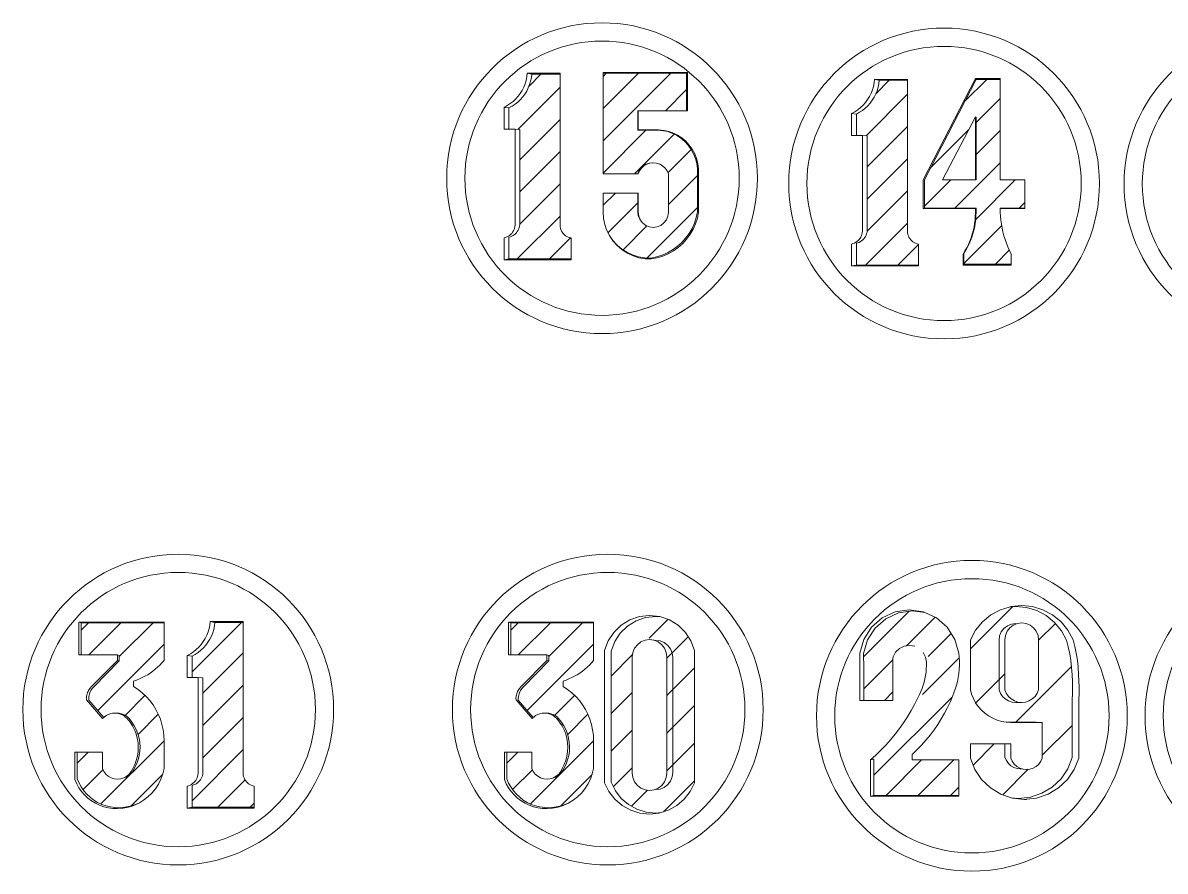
# Model space of a CAD drawing. Header units: inches. Extents: x 9 to 4094, y 4 to 1401.
# Drawn here: x 2859.9 to 2917.7, y 1356.7 to 1399.6 of the extents above; entities that cross this region are included whole.
import ezdxf

# ---------------------------------------------------------------- set-up
doc = ezdxf.new("R2010")
doc.units = ezdxf.units.IN
doc.header["$MEASUREMENT"] = 0
pattern_1 = [(45, (2389.0912, 1938.073), (-0.8148213, 0.8148213), [])]

msp = doc.modelspace()

# ---------------------------------------------------------------- hatches: boundary and pattern name
at = {"lineweight": 20}
h = msp.add_hatch(dxfattribs=at)
h.set_pattern_fill('ANSI31', color=256, scale=9.218651)
h.set_pattern_definition(pattern_1)
h.paths.add_polyline_path([(2887.493, 1388.77), (2887.423, 1388.803), (2887.358, 1388.844), (2887.298, 1388.893), (2887.244, 1388.948), (2887.197, 1389.009), (2887.158, 1389.075), (2887.127, 1389.146), (2887.104, 1389.22), (2887.09, 1389.295), (2887.086, 1389.372), (2887.086, 1397.013), (2885.652, 1397.013), (2885.631, 1396.834), (2885.594, 1396.658), (2885.543, 1396.486), (2885.476, 1396.319), (2885.396, 1396.158), (2885.301, 1396.005), (2885.194, 1395.861), (2885.075, 1395.727), (2884.944, 1395.603), (2884.803, 1395.491), (2884.653, 1395.392), (2884.495, 1395.306), (2884.495, 1394.224), (2884.808, 1394.224), (2885.045, 1394.207), (2885.045, 1389.403), (2885.035, 1389.328), (2885.017, 1389.256), (2884.992, 1389.185), (2884.96, 1389.118), (2884.92, 1389.054), (2884.874, 1388.995), (2884.822, 1388.941), (2884.765, 1388.892), (2884.703, 1388.85), (2884.637, 1388.815), (2884.567, 1388.787), (2884.495, 1388.767), (2884.495, 1387.667), (2887.641, 1387.667), (2887.641, 1388.73), (2887.566, 1388.746)])
h = msp.add_hatch(dxfattribs=at)
h.set_pattern_fill('ANSI31', color=256, scale=9.218651)
h.set_pattern_definition(pattern_1)
h.paths.add_polyline_path([(2893.562, 1393.421), (2893.387, 1393.612), (2893.19, 1393.779), (2892.973, 1393.921), (2892.741, 1394.035), (2892.539, 1394.105), (2892.304, 1394.155), (2892.026, 1394.174), (2891.006, 1394.174), (2891.006, 1395.162), (2893.479, 1395.162), (2893.479, 1397.06), (2889.262, 1397.06), (2889.262, 1391.975), (2891.006, 1391.975), (2891.073, 1392.127), (2891.171, 1392.261), (2891.294, 1392.373), (2891.438, 1392.456), (2891.596, 1392.507), (2891.779, 1392.526), (2891.963, 1392.507), (2892.122, 1392.455), (2892.268, 1392.371), (2892.392, 1392.259), (2892.491, 1392.123), (2892.559, 1391.97), (2892.559, 1390.026), (2892.533, 1389.829), (2892.457, 1389.645), (2892.335, 1389.487), (2892.177, 1389.365), (2891.993, 1389.289), (2891.796, 1389.263), (2891.598, 1389.289), (2891.414, 1389.365), (2891.241, 1389.498), (2891.107, 1389.673), (2891.031, 1389.855), (2891.006, 1390.051), (2891.006, 1390.998), (2889.262, 1390.998), (2889.262, 1390.026), (2889.283, 1389.712), (2889.346, 1389.404), (2889.438, 1389.139), (2889.579, 1388.861), (2889.755, 1388.604), (2889.964, 1388.372), (2890.202, 1388.17), (2890.465, 1388.002), (2890.747, 1387.871), (2891.045, 1387.778), (2891.352, 1387.725), (2891.664, 1387.714), (2891.955, 1387.772), (2892.239, 1387.859), (2892.511, 1387.977), (2892.77, 1388.122), (2893.011, 1388.295), (2893.233, 1388.492), (2893.433, 1388.711), (2893.608, 1388.95), (2893.757, 1389.207), (2893.877, 1389.478), (2893.968, 1389.76), (2894.029, 1390.051), (2894.029, 1391.975), (2894.028, 1392.234), (2893.995, 1392.491), (2893.931, 1392.742), (2893.837, 1392.983), (2893.713, 1393.21)])
h = msp.add_hatch(dxfattribs=at)
h.set_pattern_fill('ANSI31', color=256, scale=9.218651)
h.set_pattern_definition(pattern_1)
h.paths.add_polyline_path([(2905.061, 1388.461), (2904.991, 1388.494), (2904.926, 1388.535), (2904.866, 1388.584), (2904.812, 1388.639), (2904.765, 1388.7), (2904.726, 1388.767), (2904.695, 1388.837), (2904.672, 1388.911), (2904.659, 1388.987), (2904.654, 1389.064), (2904.654, 1396.704), (2903.22, 1396.704), (2903.199, 1396.525), (2903.163, 1396.349), (2903.111, 1396.177), (2903.045, 1396.01), (2902.964, 1395.849), (2902.87, 1395.696), (2902.762, 1395.552), (2902.643, 1395.418), (2902.512, 1395.294), (2902.372, 1395.182), (2902.222, 1395.083), (2902.064, 1394.997), (2902.064, 1393.915), (2902.376, 1393.915), (2902.613, 1393.898), (2902.613, 1389.094), (2902.604, 1389.02), (2902.586, 1388.947), (2902.561, 1388.876), (2902.528, 1388.809), (2902.489, 1388.745), (2902.443, 1388.686), (2902.391, 1388.632), (2902.333, 1388.584), (2902.271, 1388.542), (2902.205, 1388.506), (2902.136, 1388.478), (2902.064, 1388.458), (2902.064, 1387.358), (2905.209, 1387.358), (2905.209, 1388.421), (2905.134, 1388.437)])
h = msp.add_hatch(dxfattribs=at)
h.set_pattern_fill('ANSI31', color=256, scale=9.218651)
h.set_pattern_definition([(45, (2389.0912, 1938.073), (-0.8148213, 0.8148213), [])])
h.paths.add_polyline_path([(2909.334, 1396.751), (2908.118, 1396.751), (2905.507, 1391.666), (2905.507, 1390.24), (2908.118, 1390.24), (2908.118, 1390.026), (2908.114, 1389.844), (2908.101, 1389.662), (2908.079, 1389.48), (2908.048, 1389.3), (2908.009, 1389.122), (2907.961, 1388.945), (2907.904, 1388.772), (2907.84, 1388.601), (2907.766, 1388.434), (2907.685, 1388.27), (2907.596, 1388.11), (2907.499, 1387.955), (2907.499, 1387.406), (2909.889, 1387.406), (2909.889, 1387.913), (2909.803, 1388.093), (2909.723, 1388.276), (2909.65, 1388.462), (2909.585, 1388.65), (2909.527, 1388.841), (2909.477, 1389.034), (2909.434, 1389.229), (2909.399, 1389.425), (2909.371, 1389.623), (2909.351, 1389.822), (2909.339, 1390.021), (2909.334, 1390.24), (2910.583, 1390.24), (2910.583, 1391.661), (2909.334, 1391.661)])
h.paths.add_polyline_path([(2908.085, 1394.853), (2908.118, 1394.827), (2908.118, 1391.666), (2908.085, 1391.661), (2906.42, 1391.661)], flags=16)
h = msp.add_hatch(dxfattribs=at)
h.set_pattern_fill('ANSI31', color=256, scale=9.218651)
h.set_pattern_definition([(45, (2267.0223, 1938.073), (-0.8148213, 0.8148213), [])])
h.paths.add_polyline_path([(2907.247, 1362.329), (2904.89, 1362.329), (2904.89, 1362.607), (2905.13, 1362.836), (2905.361, 1363.075), (2905.582, 1363.324), (2905.793, 1363.582), (2905.992, 1363.848), (2906.181, 1364.121), (2906.358, 1364.403), (2906.524, 1364.691), (2906.677, 1364.986), (2906.818, 1365.287), (2906.947, 1365.594), (2906.99, 1365.714), (2907.063, 1365.906), (2907.126, 1366.102), (2907.178, 1366.3), (2907.22, 1366.501), (2907.251, 1366.705), (2907.272, 1366.909), (2907.282, 1367.114), (2907.281, 1367.32), (2907.269, 1367.525), (2907.247, 1367.729), (2907.049, 1368.425), (2906.662, 1369.036), (2906.117, 1369.512), (2905.526, 1369.783), (2904.908, 1369.873), (2904.2, 1369.77), (2903.549, 1369.471), (2903.01, 1369), (2902.626, 1368.395), (2902.43, 1367.706), (2902.437, 1366.99), (2902.437, 1365.342), (2903.912, 1365.342), (2903.912, 1367.508), (2904.051, 1367.769), (2904.242, 1367.955), (2904.481, 1368.074), (2904.744, 1368.115), (2904.908, 1368.088), (2905.008, 1368.074), (2905.012, 1368.072), (2905.17, 1368.048), (2905.406, 1367.93), (2905.595, 1367.745), (2905.719, 1367.512), (2905.766, 1367.252), (2905.767, 1367.085), (2905.759, 1366.918), (2905.743, 1366.751), (2905.719, 1366.586), (2905.687, 1366.421), (2905.647, 1366.259), (2905.599, 1366.099), (2905.544, 1365.941), (2905.481, 1365.786), (2905.41, 1365.634), (2905.332, 1365.461), (2905.171, 1365.141), (2904.998, 1364.828), (2904.814, 1364.521), (2904.618, 1364.222), (2904.412, 1363.93), (2904.194, 1363.646), (2903.966, 1363.37), (2903.728, 1363.103), (2903.48, 1362.845), (2903.223, 1362.597), (2902.956, 1362.359), (2902.956, 1360.535), (2907.247, 1360.535)])
h = msp.add_hatch(dxfattribs=at)
h.set_pattern_fill('ANSI31', color=256, scale=17)
h.set_pattern_definition([(45, (1956.223, 2252.5157), (-1.502602, 1.502602), [])])
h.paths.add_polyline_path([(2912.979, 1365.235), (2912.986, 1365.364), (2912.995, 1365.681), (2912.997, 1365.999), (2912.991, 1366.316), (2912.977, 1366.633), (2912.951, 1367.005), (2912.911, 1367.352), (2912.855, 1367.698), (2912.784, 1368.04), (2912.697, 1368.378), (2912.439, 1368.859), (2912.093, 1369.279), (2911.671, 1369.625), (2911.19, 1369.881), (2910.668, 1370.039), (2910.125, 1370.093), (2909.799, 1370.061), (2909.353, 1369.926), (2908.867, 1369.667), (2908.441, 1369.318), (2908.092, 1368.893), (2907.831, 1368.408), (2907.831, 1365.876), (2907.894, 1365.647), (2907.982, 1365.428), (2908.095, 1365.219), (2908.231, 1365.025), (2908.387, 1364.847), (2908.563, 1364.689), (2908.755, 1364.55), (2908.962, 1364.435), (2909.18, 1364.344), (2909.408, 1364.278), (2909.641, 1364.238), (2909.679, 1364.235), (2911.152, 1364.235), (2911.464, 1364.224), (2911.464, 1362.421), (2911.394, 1362.261), (2911.291, 1362.12), (2911.161, 1362.003), (2911.01, 1361.916), (2910.844, 1361.862), (2910.671, 1361.844), (2910.497, 1361.862), (2910.194, 1361.896), (2910.03, 1361.95), (2909.88, 1362.036), (2909.752, 1362.152), (2909.65, 1362.292), (2909.58, 1362.45), (2909.58, 1363.142), (2907.831, 1363.142), (2907.831, 1362.421), (2908.057, 1361.848), (2908.401, 1361.336), (2908.847, 1360.912), (2909.374, 1360.593), (2909.888, 1360.419), (2910.266, 1360.378), (2910.873, 1360.444), (2911.451, 1360.64), (2911.973, 1360.955), (2912.415, 1361.376), (2912.755, 1361.882), (2912.979, 1362.45)])
h.paths.add_polyline_path([(2911.1, 1365.543), (2910.961, 1365.412), (2910.798, 1365.315), (2910.617, 1365.254), (2910.428, 1365.234), (2910.238, 1365.254), (2910.058, 1365.315), (2909.894, 1365.412), (2909.755, 1365.543), (2909.648, 1365.699), (2909.576, 1365.876), (2909.576, 1368.408), (2909.605, 1368.628), (2909.69, 1368.834), (2909.825, 1369.01), (2910.002, 1369.146), (2910.207, 1369.231), (2910.428, 1369.26), (2910.648, 1369.231), (2910.854, 1369.146), (2911.03, 1369.01), (2911.166, 1368.834), (2911.251, 1368.628), (2911.28, 1368.408), (2911.28, 1365.876), (2911.208, 1365.699)], flags=16)
h = msp.add_hatch(dxfattribs=at)
h.set_pattern_fill('ANSI31', color=256, scale=9.218651)
h.set_pattern_definition([(45, (2327.5989, 1910.812), (-0.8148213, 0.8148213), [])])
h.paths.add_polyline_path([(2867.053, 1369.257), (2862.868, 1369.257), (2862.868, 1367.636), (2864.693, 1367.636), (2864.792, 1367.608), (2864.792, 1367.333), (2863.501, 1366.03), (2863.421, 1365.936), (2863.386, 1365.886), (2863.354, 1365.833), (2863.326, 1365.778), (2863.302, 1365.721), (2863.282, 1365.663), (2863.266, 1365.603), (2863.255, 1365.543), (2863.244, 1365.42), (2863.245, 1365.359), (2864.004, 1364.474), (2864.028, 1364.498), (2864.123, 1364.567), (2864.227, 1364.622), (2864.337, 1364.662), (2864.452, 1364.686), (2864.569, 1364.694), (2864.669, 1364.695), (2864.785, 1364.687), (2864.898, 1364.663), (2865.007, 1364.623), (2865.11, 1364.569), (2865.204, 1364.5), (2865.287, 1364.42), (2865.428, 1364.246), (2865.551, 1364.059), (2865.653, 1363.86), (2865.733, 1363.651), (2865.792, 1363.435), (2865.828, 1363.214), (2865.84, 1362.991), (2865.829, 1362.768), (2865.795, 1362.547), (2865.739, 1362.33), (2865.659, 1362.121), (2865.559, 1361.921), (2865.488, 1361.773), (2865.388, 1361.643), (2865.263, 1361.535), (2865.12, 1361.455), (2865.024, 1361.423), (2864.866, 1361.373), (2864.701, 1361.356), (2864.536, 1361.373), (2864.377, 1361.423), (2864.233, 1361.504), (2864.107, 1361.612), (2864.006, 1361.744), (2863.934, 1361.893), (2863.934, 1362.726), (2862.666, 1362.726), (2862.666, 1361.371), (2862.757, 1361.16), (2862.868, 1360.959), (2863, 1360.771), (2863.15, 1360.598), (2863.318, 1360.44), (2863.5, 1360.301), (2863.696, 1360.181), (2863.903, 1360.082), (2864.12, 1360.005), (2864.343, 1359.951), (2864.57, 1359.919), (2864.8, 1359.912), (2865.076, 1359.935), (2865.348, 1359.989), (2865.613, 1360.074), (2865.808, 1360.162), (2866.017, 1360.288), (2866.239, 1360.459), (2866.441, 1360.653), (2866.619, 1360.87), (2866.771, 1361.105), (2866.895, 1361.357), (2866.989, 1361.621), (2867.053, 1361.893), (2867.053, 1363.312), (2867.041, 1363.584), (2867.006, 1363.855), (2866.948, 1364.122), (2866.867, 1364.383), (2866.765, 1364.636), (2866.641, 1364.88), (2866.497, 1365.111), (2866.333, 1365.33), (2866.151, 1365.534), (2865.953, 1365.722), (2865.739, 1365.892), (2865.511, 1366.043), (2865.511, 1366.32), (2865.661, 1366.37), (2865.807, 1366.427), (2865.951, 1366.491), (2866.091, 1366.562), (2866.227, 1366.64), (2866.36, 1366.724), (2866.488, 1366.815), (2866.611, 1366.913), (2866.73, 1367.016), (2866.843, 1367.125), (2866.951, 1367.239), (2867.053, 1367.359)])
h = msp.add_hatch(dxfattribs=at)
h.set_pattern_fill('ANSI31', color=256, scale=9.218651)
h.set_pattern_definition([(45, (2338.6437, 1910.8884), (-0.8148213, 0.8148213), [])])
h.paths.add_polyline_path([(2871.466, 1361.044), (2871.397, 1361.077), (2871.331, 1361.118), (2871.271, 1361.166), (2871.218, 1361.221), (2871.171, 1361.283), (2871.131, 1361.349), (2871.1, 1361.42), (2871.078, 1361.493), (2871.064, 1361.569), (2871.06, 1361.646), (2871.06, 1369.286), (2869.626, 1369.286), (2869.605, 1369.108), (2869.568, 1368.932), (2869.516, 1368.76), (2869.45, 1368.593), (2869.369, 1368.432), (2869.275, 1368.279), (2869.168, 1368.135), (2869.048, 1368), (2868.918, 1367.877), (2868.777, 1367.765), (2868.627, 1367.666), (2868.469, 1367.58), (2868.469, 1366.497), (2868.781, 1366.497), (2869.019, 1366.48), (2869.019, 1361.676), (2869.009, 1361.602), (2868.991, 1361.529), (2868.966, 1361.459), (2868.933, 1361.391), (2868.894, 1361.328), (2868.848, 1361.268), (2868.796, 1361.214), (2868.739, 1361.166), (2868.677, 1361.124), (2868.611, 1361.089), (2868.541, 1361.061), (2868.469, 1361.04), (2868.469, 1359.941), (2871.615, 1359.941), (2871.615, 1361.004), (2871.539, 1361.019)])
h = msp.add_hatch(dxfattribs=at)
h.set_pattern_fill('ANSI31', color=256, scale=9.218651)
h.set_pattern_definition([(45, (2349.3217, 1910.812), (-0.8148213, 0.8148213), [])])
h.paths.add_polyline_path([(2888.776, 1369.257), (2884.591, 1369.257), (2884.591, 1367.636), (2886.416, 1367.636), (2886.515, 1367.608), (2886.515, 1367.333), (2885.224, 1366.03), (2885.144, 1365.936), (2885.109, 1365.886), (2885.077, 1365.833), (2885.049, 1365.778), (2885.025, 1365.721), (2885.005, 1365.663), (2884.989, 1365.603), (2884.978, 1365.543), (2884.967, 1365.42), (2884.968, 1365.359), (2885.726, 1364.474), (2885.751, 1364.498), (2885.846, 1364.567), (2885.95, 1364.622), (2886.06, 1364.662), (2886.174, 1364.686), (2886.291, 1364.694), (2886.392, 1364.695), (2886.507, 1364.687), (2886.621, 1364.663), (2886.73, 1364.623), (2886.833, 1364.569), (2886.927, 1364.5), (2887.01, 1364.42), (2887.151, 1364.246), (2887.273, 1364.059), (2887.375, 1363.86), (2887.456, 1363.651), (2887.515, 1363.435), (2887.55, 1363.214), (2887.563, 1362.991), (2887.552, 1362.768), (2887.518, 1362.547), (2887.461, 1362.33), (2887.382, 1362.121), (2887.282, 1361.921), (2887.21, 1361.773), (2887.111, 1361.643), (2886.986, 1361.535), (2886.843, 1361.455), (2886.747, 1361.423), (2886.589, 1361.373), (2886.424, 1361.356), (2886.259, 1361.373), (2886.1, 1361.423), (2885.955, 1361.504), (2885.83, 1361.612), (2885.729, 1361.744), (2885.657, 1361.893), (2885.657, 1362.726), (2884.389, 1362.726), (2884.389, 1361.371), (2884.479, 1361.16), (2884.591, 1360.959), (2884.723, 1360.771), (2884.873, 1360.598), (2885.04, 1360.44), (2885.223, 1360.301), (2885.419, 1360.181), (2885.626, 1360.082), (2885.842, 1360.005), (2886.066, 1359.951), (2886.293, 1359.919), (2886.523, 1359.912), (2886.799, 1359.935), (2887.071, 1359.989), (2887.335, 1360.074), (2887.53, 1360.162), (2887.74, 1360.288), (2887.962, 1360.459), (2888.164, 1360.653), (2888.341, 1360.87), (2888.493, 1361.105), (2888.617, 1361.357), (2888.712, 1361.621), (2888.776, 1361.893), (2888.776, 1363.312), (2888.764, 1363.584), (2888.729, 1363.855), (2888.671, 1364.122), (2888.59, 1364.383), (2888.488, 1364.636), (2888.364, 1364.88), (2888.219, 1365.111), (2888.056, 1365.33), (2887.874, 1365.534), (2887.676, 1365.722), (2887.462, 1365.892), (2887.234, 1366.043), (2887.234, 1366.32), (2887.383, 1366.37), (2887.53, 1366.427), (2887.673, 1366.491), (2887.814, 1366.562), (2887.95, 1366.64), (2888.083, 1366.724), (2888.211, 1366.815), (2888.334, 1366.913), (2888.453, 1367.016), (2888.566, 1367.125), (2888.674, 1367.239), (2888.776, 1367.359)])
h = msp.add_hatch(dxfattribs=at)
h.set_pattern_fill('ANSI31', color=256, scale=10.758676)
h.set_pattern_definition([(45, (2097.6558, 2031.4016), (-0.9509416, 0.9509416), [])])
h.paths.add_polyline_path([(2889.667, 1367.834), (2889.667, 1361.204), (2889.882, 1360.768), (2890.179, 1360.385), (2890.548, 1360.069), (2890.972, 1359.834), (2891.435, 1359.689), (2891.918, 1359.64), (2892.184, 1359.667), (2892.562, 1359.786), (2892.991, 1360.023), (2893.363, 1360.342), (2893.663, 1360.729), (2893.88, 1361.169), (2893.88, 1367.864), (2893.7, 1368.348), (2893.418, 1368.78), (2893.048, 1369.141), (2892.608, 1369.411), (2892.176, 1369.56), (2891.918, 1369.589), (2891.41, 1369.532), (2890.926, 1369.366), (2890.491, 1369.098), (2890.125, 1368.741), (2889.846, 1368.313)])
h.paths.add_polyline_path([(2892.48, 1361.238), (2891.737, 1360.668), (2890.814, 1361.051), (2890.734, 1361.659), (2890.734, 1367.959), (2891.477, 1368.529), (2891.82, 1368.387), (2892.211, 1368.342), (2892.48, 1367.692)], flags=16)

# ---------------------------------------------------------------- linework, layer by layer
for p, q in [((2893.479, 1397.06), (2893.479, 1395.162)), ((2908.118, 1396.751), (2909.334, 1396.751)), ((2884.495, 1395.306), (2884.495, 1394.224)), ((2891.032, 1395.162), (2891.032, 1394.19)), ((2902.064, 1394.997), (2902.064, 1393.915)), ((2908.085, 1391.661), (2908.085, 1394.853)), ((2891.796, 1392.525), (2891.963, 1392.507)), ((2891.963, 1392.507), (2892.122, 1392.455)), ((2892.122, 1392.455), (2892.268, 1392.371)), ((2892.268, 1392.371), (2892.392, 1392.259)), ((2892.392, 1392.259), (2892.491, 1392.123)), ((2889.262, 1391.975), (2891.006, 1391.975)), ((2892.491, 1392.123), (2892.559, 1391.97)), ((2892.559, 1391.97), (2892.559, 1390.026)), ((2892.559, 1390.026), (2892.533, 1389.829)), ((2891.414, 1389.365), (2891.256, 1389.487)), ((2891.598, 1389.289), (2891.414, 1389.365)), ((2892.177, 1389.365), (2891.993, 1389.289)), ((2892.335, 1389.487), (2892.177, 1389.365)), ((2892.457, 1389.645), (2892.335, 1389.487)), ((2892.533, 1389.829), (2892.457, 1389.645)), ((2891.796, 1389.263), (2891.598, 1389.289)), ((2891.993, 1389.289), (2891.796, 1389.263)), ((2884.495, 1387.667), (2887.641, 1387.667)), ((2902.064, 1387.358), (2905.209, 1387.358)), ((2862.75, 1369.302), (2862.75, 1367.636)), ((2862.868, 1369.257), (2862.868, 1367.636)), ((2884.473, 1369.302), (2884.473, 1367.636)), ((2884.591, 1369.257), (2884.591, 1367.636)), ((2862.75, 1367.636), (2862.868, 1367.636)), ((2862.868, 1367.636), (2864.693, 1367.636)), ((2864.693, 1367.636), (2864.792, 1367.608)), ((2864.792, 1367.608), (2864.792, 1367.333)), ((2868.469, 1367.58), (2868.469, 1366.497)), ((2884.473, 1367.636), (2884.591, 1367.636)), ((2884.591, 1367.636), (2886.416, 1367.636)), ((2886.416, 1367.636), (2886.515, 1367.608)), ((2886.515, 1367.608), (2886.515, 1367.333)), ((2865.024, 1361.423), (2864.866, 1361.373)), ((2886.747, 1361.423), (2886.589, 1361.373)), ((2868.469, 1359.941), (2871.615, 1359.941))]:
    msp.add_line(p, q, dxfattribs=at)
for points in [[(2884.252, 1387.62), (2887.641, 1387.62), (2887.641, 1387.667), (2887.641, 1388.73), (2887.566, 1388.746), (2887.493, 1388.77), (2887.423, 1388.803), (2887.358, 1388.844), (2887.298, 1388.893), (2887.244, 1388.948), (2887.197, 1389.009), (2887.158, 1389.075), (2887.127, 1389.146), (2887.104, 1389.22), (2887.09, 1389.295), (2887.086, 1389.372), (2887.086, 1397.013), (2887.086, 1397.057), (2885.42, 1397.057), (2885.399, 1396.877), (2885.362, 1396.699), (2885.31, 1396.525), (2885.243, 1396.357), (2885.161, 1396.195), (2885.066, 1396.04), (2884.958, 1395.894), (2884.837, 1395.758), (2884.706, 1395.634), (2884.563, 1395.521), (2884.412, 1395.421), (2884.252, 1395.334), (2884.252, 1394.224), (2884.495, 1394.224), (2884.808, 1394.224), (2884.808, 1389.372), (2884.797, 1389.297), (2884.78, 1389.224), (2884.754, 1389.153), (2884.721, 1389.084), (2884.681, 1389.02), (2884.635, 1388.96), (2884.583, 1388.906), (2884.525, 1388.857), (2884.462, 1388.815), (2884.395, 1388.779), (2884.325, 1388.751), (2884.252, 1388.73), (2884.252, 1387.62), (2884.495, 1387.667), (2884.495, 1388.767), (2884.567, 1388.787), (2884.637, 1388.815), (2884.703, 1388.85), (2884.765, 1388.892), (2884.822, 1388.941), (2884.874, 1388.995), (2884.92, 1389.054), (2884.96, 1389.118), (2884.992, 1389.185), (2885.017, 1389.256), (2885.035, 1389.328), (2885.045, 1389.403), (2885.045, 1394.207), (2884.808, 1394.224)], [(2884.252, 1395.334), (2884.495, 1395.306), (2884.653, 1395.392), (2884.803, 1395.491), (2884.944, 1395.603), (2885.075, 1395.727), (2885.194, 1395.861), (2885.301, 1396.005), (2885.396, 1396.158), (2885.476, 1396.319), (2885.543, 1396.486), (2885.594, 1396.658), (2885.631, 1396.834), (2885.652, 1397.013)], [(2885.42, 1397.057), (2885.652, 1397.013), (2887.086, 1397.013)], [(2893.531, 1397.105), (2889.262, 1397.105), (2889.262, 1397.06)], [(2891.032, 1391.97), (2889.262, 1391.97), (2889.262, 1391.975), (2889.262, 1397.06), (2893.479, 1397.06), (2893.531, 1397.105), (2893.531, 1395.162), (2893.479, 1395.162), (2891.032, 1395.162), (2891.006, 1395.136), (2891.006, 1394.174), (2891.032, 1394.19), (2892.063, 1394.19), (2892.344, 1394.171), (2892.581, 1394.121), (2892.784, 1394.05), (2893.019, 1393.935), (2893.238, 1393.791), (2893.437, 1393.622), (2893.614, 1393.43), (2893.767, 1393.217)], [(2901.821, 1387.311), (2905.209, 1387.311), (2905.209, 1387.358), (2905.209, 1388.421), (2905.134, 1388.437), (2905.061, 1388.461), (2904.991, 1388.494), (2904.926, 1388.535), (2904.866, 1388.584), (2904.812, 1388.639), (2904.765, 1388.7), (2904.726, 1388.767), (2904.695, 1388.837), (2904.672, 1388.911), (2904.659, 1388.987), (2904.654, 1389.064), (2904.654, 1396.704), (2904.654, 1396.749), (2902.989, 1396.749), (2902.967, 1396.568), (2902.93, 1396.391), (2902.878, 1396.217), (2902.811, 1396.048), (2902.73, 1395.886), (2902.635, 1395.731), (2902.526, 1395.585), (2902.406, 1395.45), (2902.274, 1395.325), (2902.132, 1395.212), (2901.98, 1395.112), (2901.821, 1395.025), (2901.821, 1393.915), (2902.064, 1393.915), (2902.376, 1393.915), (2902.376, 1389.064), (2902.366, 1388.989), (2902.348, 1388.915), (2902.322, 1388.844), (2902.29, 1388.776), (2902.25, 1388.711), (2902.203, 1388.652), (2902.151, 1388.597), (2902.093, 1388.548), (2902.03, 1388.506), (2901.964, 1388.47), (2901.893, 1388.442), (2901.821, 1388.421), (2901.821, 1387.311), (2902.064, 1387.358), (2902.064, 1388.458), (2902.136, 1388.478), (2902.205, 1388.506), (2902.271, 1388.542), (2902.333, 1388.584), (2902.391, 1388.632), (2902.443, 1388.686), (2902.489, 1388.745), (2902.528, 1388.809), (2902.561, 1388.876), (2902.586, 1388.947), (2902.604, 1389.02), (2902.613, 1389.094), (2902.613, 1393.898), (2902.376, 1393.915)], [(2901.821, 1395.025), (2902.064, 1394.997), (2902.222, 1395.083), (2902.372, 1395.182), (2902.512, 1395.294), (2902.643, 1395.418), (2902.762, 1395.552), (2902.87, 1395.696), (2902.964, 1395.849), (2903.045, 1396.01), (2903.111, 1396.177), (2903.163, 1396.349), (2903.199, 1396.525), (2903.22, 1396.704)], [(2902.989, 1396.749), (2903.22, 1396.704), (2904.654, 1396.704)], [(2905.448, 1390.22), (2905.448, 1391.661), (2908.085, 1396.796)], [(2909.334, 1390.22), (2910.583, 1390.22), (2910.583, 1390.24), (2910.583, 1391.661), (2909.334, 1391.661), (2909.334, 1396.751), (2909.334, 1396.796), (2908.085, 1396.796), (2908.118, 1396.751), (2905.507, 1391.666), (2905.507, 1390.24)], [(2891.006, 1394.174), (2892.026, 1394.174), (2892.304, 1394.155), (2892.539, 1394.105), (2892.741, 1394.035), (2892.973, 1393.921), (2893.19, 1393.779), (2893.387, 1393.612), (2893.562, 1393.421), (2893.713, 1393.21), (2893.837, 1392.983), (2893.931, 1392.742), (2893.995, 1392.491), (2894.028, 1392.234), (2894.029, 1391.975), (2894.029, 1390.051), (2893.968, 1389.76), (2893.877, 1389.478), (2893.757, 1389.207), (2893.608, 1388.95), (2893.433, 1388.711), (2893.233, 1388.492), (2893.011, 1388.295), (2892.77, 1388.122), (2892.511, 1387.977), (2892.239, 1387.859), (2891.955, 1387.772), (2891.664, 1387.714), (2891.352, 1387.725), (2891.045, 1387.778), (2890.747, 1387.871), (2890.465, 1388.002), (2890.202, 1388.17), (2889.964, 1388.372), (2889.755, 1388.604), (2889.579, 1388.861), (2889.438, 1389.139)], [(2889.346, 1389.404), (2889.438, 1389.139), (2889.449, 1389.106), (2889.591, 1388.825), (2889.769, 1388.565), (2889.98, 1388.331), (2890.221, 1388.128), (2890.486, 1387.958), (2890.771, 1387.825), (2891.072, 1387.731), (2891.383, 1387.678), (2891.697, 1387.667), (2891.991, 1387.725), (2892.278, 1387.813), (2892.553, 1387.932), (2892.814, 1388.079), (2893.058, 1388.253), (2893.282, 1388.452), (2893.483, 1388.673), (2893.66, 1388.915), (2893.811, 1389.174), (2893.932, 1389.448), (2894.024, 1389.733), (2894.086, 1390.026), (2894.086, 1391.97), (2894.085, 1392.231), (2894.052, 1392.49), (2893.987, 1392.744), (2893.891, 1392.987), (2893.767, 1393.217)], [(2891.135, 1389.645), (2891.058, 1389.829), (2891.032, 1390.026), (2891.032, 1390.998), (2891.006, 1390.998), (2889.262, 1390.998), (2889.262, 1390.026), (2889.283, 1389.712), (2889.346, 1389.404)], [(2891.135, 1389.645), (2891.256, 1389.487), (2891.227, 1389.516), (2891.107, 1389.673), (2891.031, 1389.855), (2891.006, 1390.051), (2891.006, 1390.998)], [(2908.085, 1390.22), (2905.448, 1390.22), (2905.507, 1390.24), (2908.118, 1390.24)], [(2910.583, 1390.24), (2909.355, 1390.24), (2909.334, 1390.22), (2909.339, 1390.021), (2909.351, 1389.822), (2909.371, 1389.623), (2909.399, 1389.425), (2909.434, 1389.229), (2909.477, 1389.034), (2909.527, 1388.841), (2909.585, 1388.65), (2909.65, 1388.462), (2909.723, 1388.276), (2909.803, 1388.093), (2909.889, 1387.913), (2909.889, 1387.406), (2909.889, 1387.358), (2907.461, 1387.358), (2907.461, 1387.913), (2907.558, 1388.07), (2907.648, 1388.231), (2907.73, 1388.396), (2907.804, 1388.565), (2907.87, 1388.738), (2907.927, 1388.913), (2907.975, 1389.091), (2908.015, 1389.271), (2908.046, 1389.453), (2908.068, 1389.636), (2908.081, 1389.82), (2908.085, 1390.005)], [(2908.085, 1390.005), (2908.085, 1390.22), (2908.118, 1390.24), (2908.118, 1390.026), (2908.114, 1389.844), (2908.101, 1389.662), (2908.079, 1389.48), (2908.048, 1389.3), (2908.009, 1389.122), (2907.961, 1388.945), (2907.904, 1388.772), (2907.84, 1388.601), (2907.766, 1388.434), (2907.685, 1388.27), (2907.596, 1388.11), (2907.499, 1387.955), (2907.499, 1387.406)], [(2907.461, 1387.358), (2907.499, 1387.406), (2909.889, 1387.406)], [(2902.248, 1365.342), (2902.248, 1367.006), (2902.241, 1367.729), (2902.439, 1368.425), (2902.827, 1369.036), (2903.371, 1369.512), (2904.028, 1369.814), (2904.744, 1369.917), (2905.46, 1369.814), (2905.526, 1369.783), (2906.117, 1369.512), (2906.662, 1369.036), (2907.049, 1368.425), (2907.247, 1367.729), (2907.269, 1367.525), (2907.281, 1367.32), (2907.282, 1367.114), (2907.272, 1366.909), (2907.251, 1366.705), (2907.22, 1366.501), (2907.178, 1366.3), (2907.126, 1366.102), (2907.063, 1365.906), (2906.99, 1365.714), (2906.947, 1365.594), (2906.818, 1365.287), (2906.677, 1364.986), (2906.524, 1364.691), (2906.358, 1364.403), (2906.181, 1364.121), (2905.992, 1363.848), (2905.793, 1363.582), (2905.582, 1363.324), (2905.361, 1363.075), (2905.13, 1362.836), (2904.89, 1362.607), (2904.89, 1362.329), (2907.247, 1362.329), (2907.247, 1360.535), (2907.247, 1360.488), (2902.773, 1360.488)], [(2902.437, 1365.342), (2902.437, 1366.99), (2902.43, 1367.706), (2902.626, 1368.395), (2903.01, 1369), (2903.549, 1369.471), (2904.2, 1369.77), (2904.908, 1369.873), (2905.526, 1369.783)], [(2909.353, 1369.926), (2908.867, 1369.667), (2908.441, 1369.318), (2908.092, 1368.893), (2907.831, 1368.408), (2907.831, 1365.876), (2907.894, 1365.647), (2907.982, 1365.428), (2908.095, 1365.219), (2908.231, 1365.025), (2908.387, 1364.847), (2908.563, 1364.689), (2908.755, 1364.55), (2908.962, 1364.435), (2909.18, 1364.344), (2909.408, 1364.278), (2909.641, 1364.238), (2909.679, 1364.235), (2909.877, 1364.224), (2911.464, 1364.224)], [(2909.353, 1369.926), (2909.799, 1370.061), (2909.88, 1370.085), (2910.428, 1370.139), (2910.976, 1370.085), (2911.503, 1369.926), (2911.988, 1369.667), (2912.414, 1369.318), (2912.764, 1368.893), (2913.025, 1368.408), (2913.113, 1368.066), (2913.185, 1367.72), (2913.241, 1367.372), (2913.281, 1367.021), (2913.307, 1366.645), (2913.322, 1366.325), (2913.328, 1366.005), (2913.326, 1365.684), (2913.316, 1365.364), (2913.309, 1365.234), (2913.309, 1362.421), (2913.084, 1361.848), (2912.74, 1361.336), (2912.293, 1360.912), (2911.766, 1360.593), (2911.183, 1360.396), (2910.671, 1360.34)], [(2909.888, 1360.419), (2910.266, 1360.378), (2910.873, 1360.444), (2911.451, 1360.64), (2911.973, 1360.955), (2912.415, 1361.376), (2912.755, 1361.882), (2912.979, 1362.45), (2912.979, 1365.235), (2912.986, 1365.364), (2912.995, 1365.681), (2912.997, 1365.999), (2912.991, 1366.316), (2912.977, 1366.633), (2912.951, 1367.005), (2912.911, 1367.352), (2912.855, 1367.698), (2912.784, 1368.04), (2912.697, 1368.378), (2912.439, 1368.859), (2912.093, 1369.279), (2911.671, 1369.625), (2911.19, 1369.881), (2910.668, 1370.039), (2910.125, 1370.093), (2909.799, 1370.061)], [(2866.239, 1360.459), (2866.441, 1360.653), (2866.619, 1360.87), (2866.771, 1361.105), (2866.895, 1361.357), (2866.989, 1361.621), (2867.053, 1361.893), (2867.053, 1363.312), (2867.041, 1363.584), (2867.006, 1363.855), (2866.948, 1364.122), (2866.867, 1364.383), (2866.765, 1364.636), (2866.641, 1364.88), (2866.497, 1365.111), (2866.333, 1365.33), (2866.151, 1365.534), (2865.953, 1365.722), (2865.739, 1365.892), (2865.511, 1366.043), (2865.511, 1366.32), (2865.661, 1366.37), (2865.807, 1366.427), (2865.951, 1366.491), (2866.091, 1366.562), (2866.227, 1366.64), (2866.36, 1366.724), (2866.488, 1366.815), (2866.611, 1366.913), (2866.73, 1367.016), (2866.843, 1367.125), (2866.951, 1367.239), (2867.053, 1367.359), (2867.053, 1369.257)], [(2868.226, 1359.893), (2871.615, 1359.893), (2871.615, 1359.941), (2871.615, 1361.004), (2871.539, 1361.019), (2871.466, 1361.044), (2871.397, 1361.077), (2871.331, 1361.118), (2871.271, 1361.166), (2871.218, 1361.221), (2871.171, 1361.283), (2871.131, 1361.349), (2871.1, 1361.42), (2871.078, 1361.493), (2871.064, 1361.569), (2871.06, 1361.646), (2871.06, 1369.286), (2871.06, 1369.331), (2869.394, 1369.331), (2869.373, 1369.151), (2869.336, 1368.973), (2869.284, 1368.799), (2869.217, 1368.63), (2869.135, 1368.468), (2869.04, 1368.314), (2868.932, 1368.168), (2868.811, 1368.032), (2868.679, 1367.907), (2868.537, 1367.794), (2868.386, 1367.694), (2868.226, 1367.608), (2868.226, 1366.497), (2868.469, 1366.497), (2868.781, 1366.497), (2868.781, 1361.646), (2868.771, 1361.571), (2868.753, 1361.497), (2868.728, 1361.426), (2868.695, 1361.358), (2868.655, 1361.294), (2868.609, 1361.234), (2868.556, 1361.18), (2868.498, 1361.131), (2868.436, 1361.088), (2868.369, 1361.053), (2868.299, 1361.024), (2868.226, 1361.004), (2868.226, 1359.893), (2868.469, 1359.941), (2868.469, 1361.04), (2868.541, 1361.061), (2868.611, 1361.089), (2868.677, 1361.124), (2868.739, 1361.166), (2868.796, 1361.214), (2868.848, 1361.268), (2868.894, 1361.328), (2868.933, 1361.391), (2868.966, 1361.459), (2868.991, 1361.529), (2869.009, 1361.602), (2869.019, 1361.676), (2869.019, 1366.48), (2868.781, 1366.497)], [(2868.226, 1367.608), (2868.469, 1367.58), (2868.627, 1367.666), (2868.777, 1367.765), (2868.918, 1367.877), (2869.048, 1368), (2869.168, 1368.135), (2869.275, 1368.279), (2869.369, 1368.432), (2869.45, 1368.593), (2869.516, 1368.76), (2869.568, 1368.932), (2869.605, 1369.108), (2869.626, 1369.286)], [(2869.394, 1369.331), (2869.626, 1369.286), (2871.06, 1369.286)], [(2887.962, 1360.459), (2888.164, 1360.653), (2888.341, 1360.87), (2888.493, 1361.105), (2888.617, 1361.357), (2888.712, 1361.621), (2888.776, 1361.893), (2888.776, 1363.312), (2888.764, 1363.584), (2888.729, 1363.855), (2888.671, 1364.122), (2888.59, 1364.383), (2888.488, 1364.636), (2888.364, 1364.88), (2888.219, 1365.111), (2888.056, 1365.33), (2887.874, 1365.534), (2887.676, 1365.722), (2887.462, 1365.892), (2887.234, 1366.043), (2887.234, 1366.32), (2887.383, 1366.37), (2887.53, 1366.427), (2887.673, 1366.491), (2887.814, 1366.562), (2887.95, 1366.64), (2888.083, 1366.724), (2888.211, 1366.815), (2888.334, 1366.913), (2888.453, 1367.016), (2888.566, 1367.125), (2888.674, 1367.239), (2888.776, 1367.359), (2888.776, 1369.257)], [(2892.184, 1359.667), (2891.918, 1359.64), (2891.435, 1359.689), (2890.972, 1359.834), (2890.548, 1360.069), (2890.179, 1360.385), (2889.882, 1360.768), (2889.667, 1361.204), (2889.667, 1367.834), (2889.846, 1368.313), (2890.125, 1368.741), (2890.491, 1369.098), (2890.926, 1369.366), (2891.41, 1369.532), (2891.918, 1369.589), (2892.176, 1369.56)], [(2910.125, 1369.222), (2909.907, 1369.193), (2909.703, 1369.109), (2909.529, 1368.975), (2909.394, 1368.8), (2909.31, 1368.597), (2909.281, 1368.378), (2909.281, 1365.871), (2909.353, 1365.696), (2909.459, 1365.541), (2909.597, 1365.412), (2909.759, 1365.315), (2909.938, 1365.256), (2910.125, 1365.235), (2910.428, 1365.234), (2910.617, 1365.254), (2910.798, 1365.315), (2910.961, 1365.412), (2911.1, 1365.543), (2911.208, 1365.699), (2911.28, 1365.876), (2911.28, 1368.408)], [(2911.28, 1368.408), (2911.251, 1368.628), (2911.166, 1368.834), (2911.03, 1369.01), (2910.854, 1369.146), (2910.648, 1369.231), (2910.428, 1369.26), (2910.207, 1369.231), (2910.002, 1369.146), (2909.825, 1369.01), (2909.69, 1368.834), (2909.605, 1368.628), (2909.576, 1368.408), (2909.576, 1365.876), (2909.648, 1365.699), (2909.755, 1365.543), (2909.894, 1365.412), (2910.058, 1365.315), (2910.238, 1365.254), (2910.428, 1365.234)], [(2891.918, 1360.825), (2892.142, 1360.854), (2892.35, 1360.941), (2892.529, 1361.078), (2892.666, 1361.257), (2892.753, 1361.466), (2892.782, 1361.689), (2892.782, 1367.511), (2892.753, 1367.735), (2892.666, 1367.943), (2892.529, 1368.122), (2892.35, 1368.26), (2892.142, 1368.346), (2891.918, 1368.375), (2891.607, 1368.411), (2891.381, 1368.381), (2891.171, 1368.294), (2890.99, 1368.155), (2890.851, 1367.975), (2890.764, 1367.764), (2890.734, 1367.538), (2890.734, 1361.659)], [(2890.734, 1361.659), (2890.764, 1361.433), (2890.851, 1361.223), (2890.99, 1361.042), (2891.171, 1360.903), (2891.381, 1360.816), (2891.607, 1360.786), (2891.833, 1360.816), (2892.043, 1360.903), (2892.224, 1361.042), (2892.363, 1361.223), (2892.45, 1361.433), (2892.48, 1361.659), (2892.48, 1367.538), (2892.45, 1367.764), (2892.363, 1367.975), (2892.224, 1368.155), (2892.043, 1368.294), (2891.833, 1368.381), (2891.607, 1368.411)], [(2902.248, 1365.342), (2902.437, 1365.342), (2903.914, 1365.342), (2903.914, 1367.462), (2903.927, 1367.535), (2904.052, 1367.771), (2904.244, 1367.957), (2904.482, 1368.077), (2904.746, 1368.118), (2904.911, 1368.091), (2905.01, 1368.077), (2905.014, 1368.074)], [(2864.693, 1367.359), (2863.39, 1366.043), (2863.308, 1365.948), (2863.273, 1365.897), (2863.241, 1365.844), (2863.213, 1365.788), (2863.189, 1365.731), (2863.168, 1365.672), (2863.152, 1365.612), (2863.141, 1365.551), (2863.13, 1365.427), (2863.131, 1365.365), (2863.944, 1364.417), (2864.004, 1364.474), (2864.028, 1364.498), (2864.123, 1364.567), (2864.227, 1364.622), (2864.337, 1364.662), (2864.452, 1364.686), (2864.569, 1364.694)], [(2864.693, 1367.636), (2864.693, 1367.359), (2864.792, 1367.333), (2863.501, 1366.03), (2863.421, 1365.936), (2863.386, 1365.886), (2863.354, 1365.833), (2863.326, 1365.778), (2863.302, 1365.721), (2863.282, 1365.663), (2863.266, 1365.603), (2863.255, 1365.543), (2863.244, 1365.42), (2863.245, 1365.359), (2864.004, 1364.474)], [(2886.416, 1367.359), (2885.112, 1366.043), (2885.031, 1365.948), (2884.996, 1365.897), (2884.964, 1365.844), (2884.936, 1365.788), (2884.911, 1365.731), (2884.891, 1365.672), (2884.875, 1365.612), (2884.863, 1365.551), (2884.852, 1365.427), (2884.854, 1365.365), (2885.667, 1364.417), (2885.726, 1364.474), (2885.751, 1364.498), (2885.846, 1364.567), (2885.95, 1364.622), (2886.06, 1364.662), (2886.174, 1364.686), (2886.291, 1364.694)], [(2886.416, 1367.636), (2886.416, 1367.359), (2886.515, 1367.333), (2885.224, 1366.03), (2885.144, 1365.936), (2885.109, 1365.886), (2885.077, 1365.833), (2885.049, 1365.778), (2885.025, 1365.721), (2885.005, 1365.663), (2884.989, 1365.603), (2884.978, 1365.543), (2884.967, 1365.42), (2884.968, 1365.359), (2885.726, 1364.474)], [(2905.438, 1367.769), (2905.563, 1367.533), (2905.611, 1367.271), (2905.611, 1367.102), (2905.603, 1366.933), (2905.587, 1366.765), (2905.563, 1366.598), (2905.53, 1366.432), (2905.49, 1366.268), (2905.442, 1366.106), (2905.386, 1365.947), (2905.322, 1365.79), (2905.251, 1365.637), (2905.172, 1365.462), (2905.01, 1365.139), (2904.835, 1364.823), (2904.649, 1364.513), (2904.451, 1364.211), (2904.243, 1363.916), (2904.023, 1363.629), (2903.793, 1363.351), (2903.552, 1363.081), (2903.302, 1362.821), (2903.042, 1362.57), (2902.773, 1362.329), (2902.773, 1360.488), (2902.956, 1360.535), (2907.247, 1360.535)], [(2910.671, 1361.844), (2910.844, 1361.862), (2911.01, 1361.916), (2911.161, 1362.003), (2911.291, 1362.12), (2911.394, 1362.261), (2911.464, 1362.421), (2911.464, 1364.224), (2911.152, 1364.235), (2909.679, 1364.235)], [(2864.866, 1361.373), (2864.701, 1361.356), (2864.536, 1361.373), (2864.377, 1361.423), (2864.233, 1361.504), (2864.107, 1361.612), (2864.006, 1361.744), (2863.934, 1361.893), (2863.934, 1362.726), (2862.666, 1362.726), (2862.546, 1362.726), (2862.546, 1361.338), (2862.637, 1361.125), (2862.75, 1360.922), (2862.883, 1360.732), (2863.035, 1360.557), (2863.204, 1360.398), (2863.388, 1360.258), (2863.586, 1360.137), (2863.796, 1360.037), (2864.014, 1359.959), (2864.239, 1359.904), (2864.469, 1359.872), (2864.701, 1359.864), (2864.98, 1359.887), (2865.255, 1359.942), (2865.522, 1360.028), (2865.777, 1360.144), (2865.808, 1360.162), (2866.017, 1360.288), (2866.239, 1360.459)], [(2862.666, 1362.726), (2862.666, 1361.371), (2862.757, 1361.16), (2862.868, 1360.959), (2863, 1360.771), (2863.15, 1360.598), (2863.318, 1360.44), (2863.5, 1360.301), (2863.696, 1360.181), (2863.903, 1360.082), (2864.12, 1360.005), (2864.343, 1359.951), (2864.57, 1359.919), (2864.8, 1359.912), (2865.076, 1359.935), (2865.348, 1359.989), (2865.613, 1360.074), (2865.808, 1360.162)], [(2886.589, 1361.373), (2886.424, 1361.356), (2886.259, 1361.373), (2886.1, 1361.423), (2885.955, 1361.504), (2885.83, 1361.612), (2885.729, 1361.744), (2885.657, 1361.893), (2885.657, 1362.726), (2884.389, 1362.726), (2884.269, 1362.726), (2884.269, 1361.338), (2884.36, 1361.125), (2884.473, 1360.922), (2884.606, 1360.732), (2884.758, 1360.557), (2884.927, 1360.398), (2885.111, 1360.258), (2885.309, 1360.137), (2885.518, 1360.037), (2885.737, 1359.959), (2885.962, 1359.904), (2886.192, 1359.872), (2886.424, 1359.864), (2886.703, 1359.887), (2886.978, 1359.942), (2887.244, 1360.028), (2887.5, 1360.144), (2887.53, 1360.162), (2887.74, 1360.288), (2887.962, 1360.459)], [(2884.389, 1362.726), (2884.389, 1361.371), (2884.479, 1361.16), (2884.591, 1360.959), (2884.723, 1360.771), (2884.873, 1360.598), (2885.04, 1360.44), (2885.223, 1360.301), (2885.419, 1360.181), (2885.626, 1360.082), (2885.842, 1360.005), (2886.066, 1359.951), (2886.293, 1359.919), (2886.523, 1359.912), (2886.799, 1359.935), (2887.071, 1359.989), (2887.335, 1360.074), (2887.53, 1360.162)], [(2910.57, 1360.329), (2909.958, 1360.396), (2909.888, 1360.419), (2909.374, 1360.593), (2908.847, 1360.912), (2908.401, 1361.336), (2908.057, 1361.848), (2907.831, 1362.421), (2907.831, 1363.142), (2909.58, 1363.142), (2909.877, 1363.142), (2909.877, 1362.421), (2909.948, 1362.261), (2910.051, 1362.12), (2910.18, 1362.003), (2910.331, 1361.916), (2910.497, 1361.862)], [(2910.671, 1361.844), (2910.497, 1361.862), (2910.194, 1361.896), (2910.03, 1361.95), (2909.88, 1362.036), (2909.752, 1362.152), (2909.65, 1362.292), (2909.58, 1362.45), (2909.58, 1363.142)], [(2902.773, 1362.329), (2902.956, 1362.359), (2902.956, 1360.535)]]:
    msp.add_lwpolyline(points, dxfattribs=at)
for points in [[(2906.42, 1391.661), (2908.085, 1394.853), (2908.118, 1394.827), (2908.118, 1391.666), (2908.085, 1391.661)], [(2891.032, 1391.97), (2891.1, 1392.123), (2891.199, 1392.259), (2891.324, 1392.371), (2891.469, 1392.455), (2891.629, 1392.507), (2891.796, 1392.525), (2891.761, 1392.525), (2891.596, 1392.507), (2891.438, 1392.456), (2891.294, 1392.373), (2891.171, 1392.261), (2891.073, 1392.127), (2891.006, 1391.975)], [(2862.868, 1369.257), (2867.053, 1369.257), (2867.053, 1369.302), (2862.75, 1369.302)], [(2884.591, 1369.257), (2888.776, 1369.257), (2888.776, 1369.302), (2884.473, 1369.302)], [(2893.363, 1360.342), (2892.991, 1360.023), (2892.562, 1359.786), (2892.184, 1359.667), (2892.095, 1359.639), (2891.607, 1359.59), (2891.119, 1359.639), (2890.652, 1359.786), (2890.223, 1360.023), (2889.851, 1360.342), (2889.551, 1360.729), (2889.334, 1361.169), (2889.334, 1367.864), (2889.514, 1368.348), (2889.796, 1368.78), (2890.166, 1369.141), (2890.606, 1369.411), (2891.094, 1369.579), (2891.607, 1369.636), (2892.12, 1369.579), (2892.176, 1369.56), (2892.608, 1369.411), (2893.048, 1369.141), (2893.418, 1368.78), (2893.7, 1368.348), (2893.88, 1367.864), (2893.88, 1361.169), (2893.663, 1360.729)], [(2864.785, 1364.687), (2864.669, 1364.695), (2864.569, 1364.694), (2864.686, 1364.686), (2864.8, 1364.662), (2864.91, 1364.622), (2865.014, 1364.567), (2865.109, 1364.498), (2865.193, 1364.417), (2865.336, 1364.242), (2865.459, 1364.052), (2865.562, 1363.851), (2865.643, 1363.641), (2865.703, 1363.423), (2865.739, 1363.2), (2865.751, 1362.974), (2865.741, 1362.748), (2865.706, 1362.525), (2865.649, 1362.307), (2865.569, 1362.095), (2865.468, 1361.893), (2865.395, 1361.744), (2865.294, 1361.612), (2865.169, 1361.504), (2865.024, 1361.423), (2865.12, 1361.455), (2865.263, 1361.535), (2865.388, 1361.643), (2865.488, 1361.773), (2865.559, 1361.921), (2865.659, 1362.121), (2865.739, 1362.33), (2865.795, 1362.547), (2865.829, 1362.768), (2865.84, 1362.991), (2865.828, 1363.214), (2865.792, 1363.435), (2865.733, 1363.651), (2865.653, 1363.86), (2865.551, 1364.059), (2865.428, 1364.246), (2865.287, 1364.42), (2865.204, 1364.5), (2865.11, 1364.569), (2865.007, 1364.623), (2864.898, 1364.663)], [(2886.507, 1364.687), (2886.392, 1364.695), (2886.291, 1364.694), (2886.408, 1364.686), (2886.523, 1364.662), (2886.633, 1364.622), (2886.737, 1364.567), (2886.832, 1364.498), (2886.916, 1364.417), (2887.058, 1364.242), (2887.182, 1364.052), (2887.285, 1363.851), (2887.366, 1363.641), (2887.425, 1363.423), (2887.462, 1363.2), (2887.474, 1362.974), (2887.463, 1362.748), (2887.429, 1362.525), (2887.372, 1362.307), (2887.292, 1362.095), (2887.19, 1361.893), (2887.118, 1361.744), (2887.017, 1361.612), (2886.892, 1361.504), (2886.747, 1361.423), (2886.843, 1361.455), (2886.986, 1361.535), (2887.111, 1361.643), (2887.21, 1361.773), (2887.282, 1361.921), (2887.382, 1362.121), (2887.461, 1362.33), (2887.518, 1362.547), (2887.552, 1362.768), (2887.563, 1362.991), (2887.55, 1363.214), (2887.515, 1363.435), (2887.456, 1363.651), (2887.375, 1363.86), (2887.273, 1364.059), (2887.151, 1364.246), (2887.01, 1364.42), (2886.927, 1364.5), (2886.833, 1364.569), (2886.73, 1364.623), (2886.621, 1364.663)], [(2910.671, 1360.329), (2910.671, 1360.34), (2910.57, 1360.329)]]:
    msp.add_lwpolyline(points, close=True, dxfattribs=at)
for centre, radius in [((2889.205, 1391.751), 7.858), ((2906.501, 1391.484), 7.858), ((2923.462, 1391.459), 7.858), ((2889.205, 1391.751), 6.936), ((2906.501, 1391.484), 6.936), ((2923.462, 1391.459), 6.936), ((2867.772, 1364.874), 7.858), ((2889.495, 1364.874), 7.858), ((2907.908, 1364.56), 7.858), ((2924.522, 1364.56), 7.858), ((2867.772, 1364.874), 6.936), ((2889.495, 1364.874), 6.936), ((2907.908, 1364.56), 6.936), ((2924.522, 1364.56), 6.936)]:
    msp.add_circle(centre, radius, dxfattribs=at)

doc.saveas('drawing.dxf')
